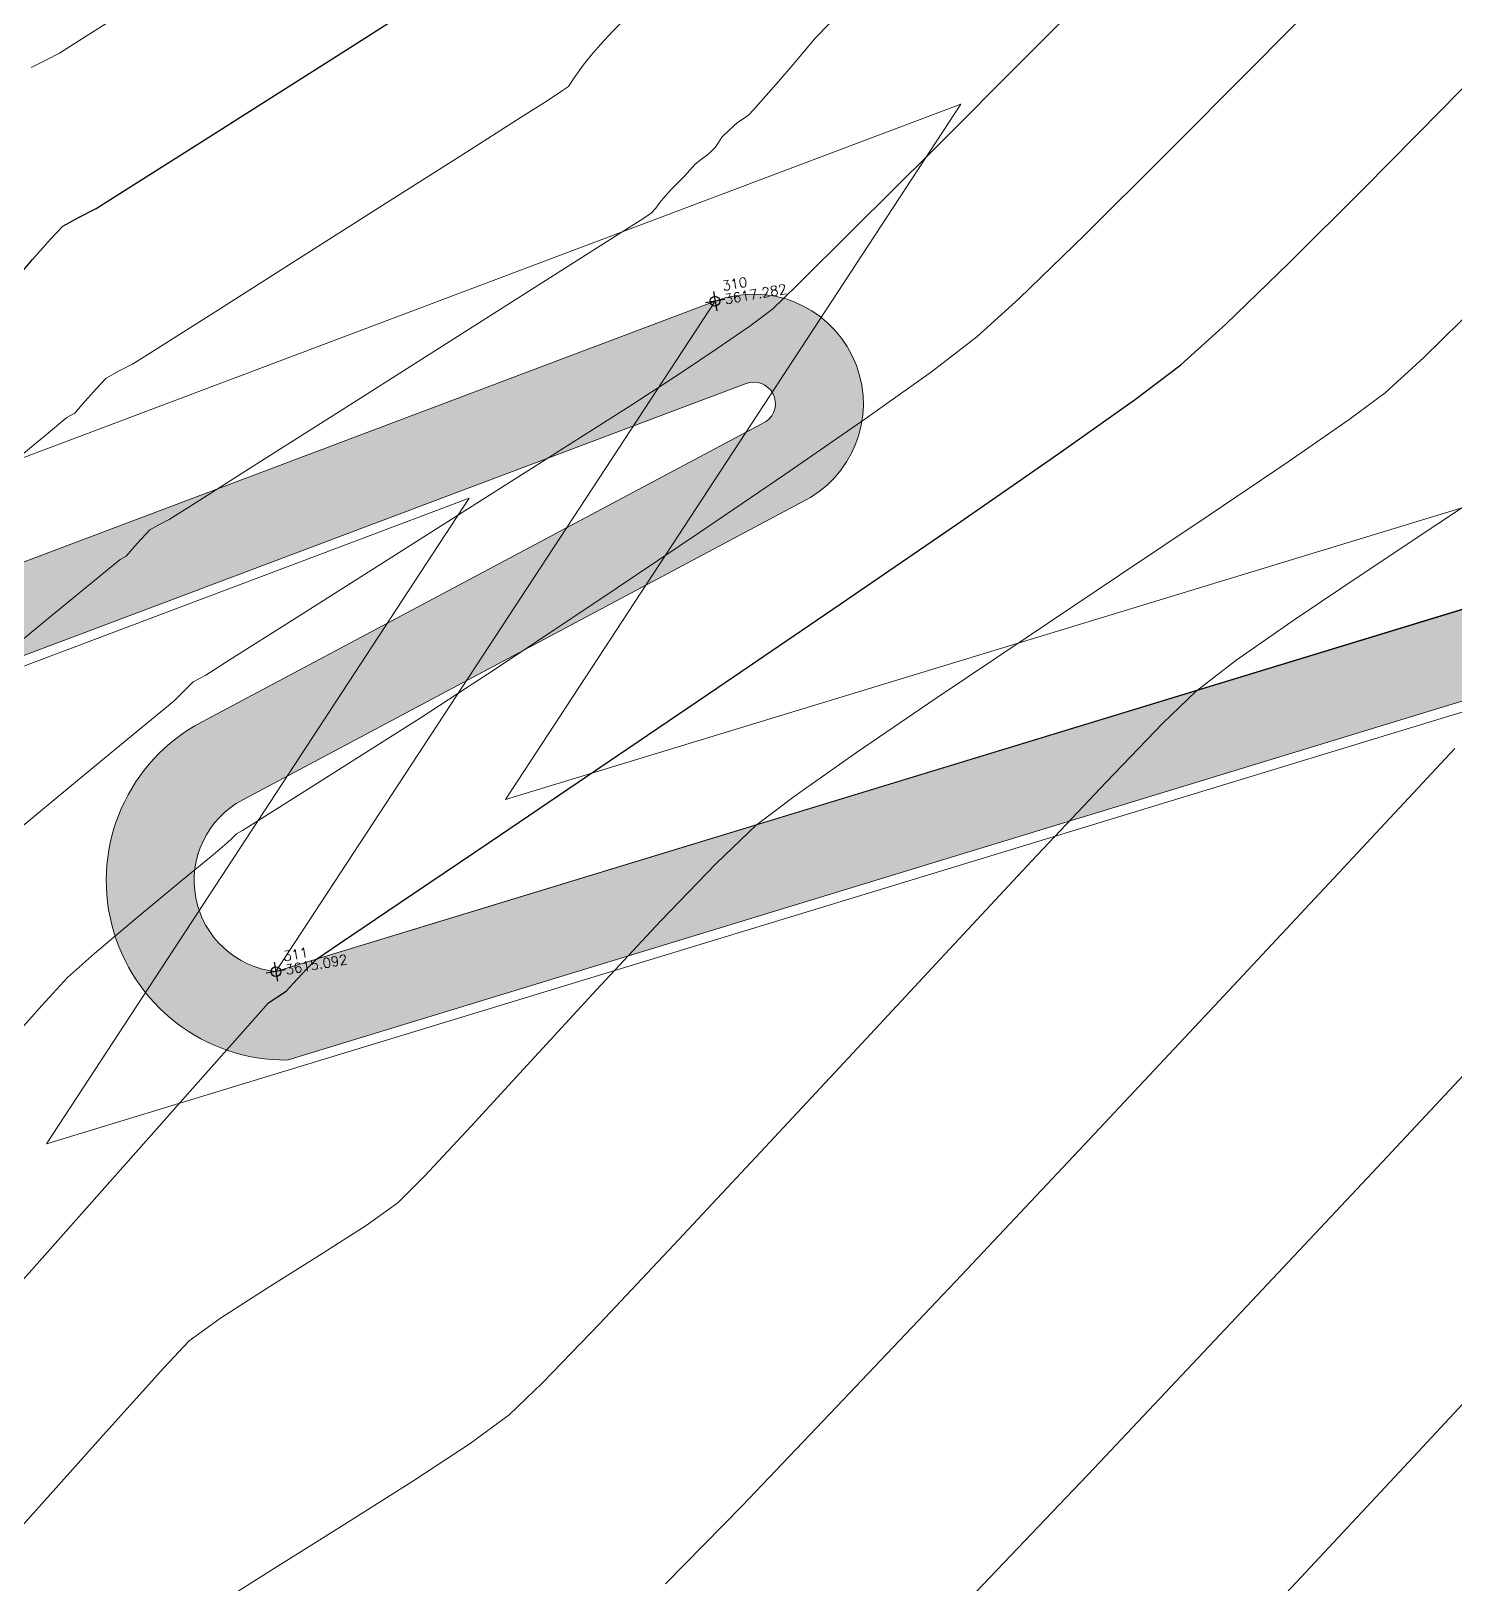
# Model space of a CAD drawing. Header units: millimetres. Extents: x 736950 to 740938, y 8500595 to 8502163.
# Drawn here: x 737863.53 to 737878.11, y 8501280.76 to 8501296.66 of the extents above; entities that cross this region are included whole.
import ezdxf

# ---------------------------------------------------------------- set-up
doc = ezdxf.new("R2010")
doc.units = ezdxf.units.MM
for name, color, linetype, lineweight in [('camino', 22, 'Continuous', 5), ('CAMINO ACTUAL', 1, 'Continuous', 13), ('CONT-MJR', 80, 'Continuous', 30), ('CONT-MNR', 96, 'Continuous', 15), ('pista', 251, 'Continuous', 5)]:
    doc.layers.add(name, color=color, linetype=linetype, lineweight=lineweight)
doc.styles.add('5mm', font='arial.ttf', dxfattribs={"height": 3})

msp = doc.modelspace()

# ---------------------------------------------------------------- hatches: boundary and pattern name
at = {"layer": 'pista'}
h = msp.add_hatch(dxfattribs=at)
h.set_pattern_fill('HONEY', color=256, scale=3, angle=9.94991650582834, style=0)
h.set_pattern_definition([(9.94991650582834, (1479841.21072825, -18.49207214638591), (0.4979252195647159, 0.4170677100899267), [0.375, -0.75]), (129.9499165058283, (1479841.21072825, -18.49207214638591), (-0.6101538418184378, 0.222682034283025), [0.3749999999999999, -0.7499999999999998]), (69.94991650582834, (1479841.21072825, -18.49207214638591), (-0.112228622253722, 0.6397497443729518), [-0.75, 0.375])])
h.paths.add_polyline_path([(737744.7999806425, 8501250.923935566), (737743.4751223363, 8501250.754223157), (737756.465848178, 8501242.026572531), (737763.5739612179, 8501242.006896213), (737770.002546867, 8501243.455222024), (737769.8468594846, 8501244.342704736), (737763.4750639071, 8501242.907173423), (737756.7405500773, 8501242.925815564)])
h.paths.add_polyline_path([(737794.2809870465, 8501256.017245878), (737809.7820272583, 8501263.709828075), (737823.391616501, 8501273.483615467), (737837.0791595323, 8501280.557800073), (737851.5530432165, 8501285.77819753), (737870.8510758049, 8501293.050216693, -0.9976846880626209), (737871.0089264096, 8501292.63424804), (737865.2748787645, 8501289.581801567, 0.7845063948290762), (737866.1540430214, 8501286.121818589), (737883.2588851704, 8501291.348365877), (737897.4188924351, 8501296.516943583), (737903.2981396064, 8501301.44146652, -0.5512150924587264), (737904.1219025984, 8501301.177325813), (737906.855912117, 8501297.98174819, 0.5618964424650519), (737910.2738656431, 8501298.536066804), (737914.22079628, 8501308.558674501), (737925.6412323939, 8501300.72656757, 0.340189525830376), (737928.7023693406, 8501300.894137181), (737936.9171069289, 8501306.117412793, -0.358727273887905), (737938.1716059428, 8501305.962964654), (737943.1732157968, 8501301.051021611, 0.3417074120720416), (737946.0555081918, 8501300.709858142), (737955.8779356404, 8501307.072689936), (737971.8320576148, 8501314.464803053), (737988.5677626224, 8501323.411181662), (738023.1375471824, 8501336.282937778), (738044.4246208373, 8501357.728329657), (738061.4456776979, 8501362.208386911), (738078.9085143938, 8501363.070318012), (738112.0997810266, 8501372.051506756), (738118.6561313582, 8501373.365123207), (738128.3493353954, 8501376.976906104), (738155.2251721952, 8501366.826195797), (738176.6167526407, 8501363.543890122), (738193.8053773039, 8501353.328603027), (738204.7313956148, 8501340.877429372), (738207.705198212, 8501335.751671141), (738214.35685511, 8501331.742925933), (738229.9282901662, 8501313.374534177), (738233.5603594936, 8501308.186787868), (738234.53883727, 8501308.358438132), (738230.6417003467, 8501313.924784988), (738214.9478837823, 8501332.43754055), (738208.3676942562, 8501336.403214611), (738205.4657963786, 8501341.405035153), (738194.387784551, 8501354.029418997), (738176.9261677533, 8501364.406946706), (738155.4549153853, 8501367.70147717), (738128.3514754312, 8501377.93815071), (738118.4090486554, 8501374.233504975), (738111.8936108743, 8501372.928085677), (738078.7671659255, 8501363.964436961), (738061.3074614278, 8501363.102660457), (738043.958527311, 8501358.536303693), (738022.6381405202, 8501337.057350922), (737988.196920163, 8501324.233464561), (737971.4304040315, 8501315.270615296), (737955.4419368334, 8501307.862588815), (737945.5806043665, 8501301.47455489, -0.3391433520832071), (737943.8038299843, 8501301.693147572), (737938.8116631231, 8501306.59581691, 0.3560082385246841), (737936.4342009705, 8501306.876887502), (737928.158540546, 8501301.61487459, -0.3502196171718997), (737926.1502499409, 8501301.468794718), (737914.5128481541, 8501309.44969617, 0.4302069892023044), (737913.4330382891, 8501309.014522241), (737909.4507249827, 8501298.90206584, -0.5704007069138802), (737907.5397775185, 8501298.566836312), (737904.9064502402, 8501301.644734057, 0.4931454261128044), (737902.7202336333, 8501302.131411942), (737896.9620044216, 8501297.308254998), (737882.9728831241, 8501292.20205278), (737866.0373022418, 8501287.027224885, -0.7384715771871906), (737865.6977918843, 8501288.787355538), (737871.5108758068, 8501291.881875956, 0.9119586051647783), (737870.5337161538, 8501293.892406015), (737851.2416702455, 8501286.62264278), (737836.7183275839, 8501281.384406622), (737822.9200107896, 8501274.252970394), (737809.3164408724, 8501264.483505804), (737793.8201376351, 8501256.79327439), (737778.9884914039, 8501246.402265295), (737769.846859484, 8501244.34270474), (737770.0025468671, 8501243.455222024), (737779.3594973255, 8501245.563292695)])
h.paths.add_polyline_path([(738260.5182952256, 8501271.251537092), (738234.538837269, 8501308.358438132), (738233.56035949, 8501308.186787868), (738259.6897886079, 8501270.86568047), (738269.3749442189, 8501234.589470252), (738274.5057655985, 8501215.583008338), (738279.7983711922, 8501189.602392923), (738280.7089290785, 8501189.641305126), (738275.382018582, 8501215.790318219), (738270.2441657205, 8501234.822827347)])

# ---------------------------------------------------------------- linework, layer by layer
at = {"linetype": 'Continuous', "extrusion": (0.9849591664230046, 0.172787269436437, 0)}
for points, elevation in [([(8245932.811062787, 0), (8245932.611062786, 0)], 2195687.704162654), ([(8245926.826062788, 0), (8245926.626062789, 0)], 2195682.089162654)]:
    msp.add_lwpolyline(points, dxfattribs=dict(at, elevation=elevation))
at = {"linetype": 'Continuous', "extrusion": (-0.172787269436437, 0.9849591664230046, 0)}
for points, elevation in [([(-2195687.804162654, 0), (-2195687.604162655, 0)], 8245932.711062788), ([(-2195682.189162654, 0), (-2195681.989162654, 0)], 8245926.726062788)]:
    msp.add_lwpolyline(points, dxfattribs=dict(at, elevation=elevation))
at = {"linetype": 'Continuous'}
for centre in [(737870.5337161538, 8501293.892406015), (737866.0373022418, 8501287.027224885)]:
    msp.add_circle(centre, 0.05, dxfattribs=at)
at = {"layer": 'camino'}
for p, q in [((737850.8957002355, 8501287.56091528), (737873.0500859543, 8501295.909285355)), ((737873.0500859543, 8501295.909285355), (737868.3868338359, 8501288.78937356)), ((737851.2416702405, 8501286.62264278), (737870.5337161538, 8501293.892406015)), ((737870.5337161538, 8501293.892406015), (737866.0373022418, 8501287.027224885)), ((737868.3868338359, 8501288.78937356), (737882.6571290377, 8501293.142154945)), ((737866.0373022418, 8501287.027224885), (737882.9743935154, 8501292.193442862)), ((737851.5876402454, 8501285.68437028), (737868.0173463535, 8501291.875526672)), ((737868.0173463535, 8501291.875526672), (737863.6877706477, 8501285.26507621)), ((737863.6877706477, 8501285.26507621), (737883.2916579932, 8501291.24473078))]:
    msp.add_line(p, q, dxfattribs=at)
at = {"layer": 'CAMINO ACTUAL'}
for points in [[(737744.7999806433, 8501250.923935566), (737756.7405500774, 8501242.925815562), (737763.4750639033, 8501242.907173423), (737778.9884914034, 8501246.402265295), (737793.8201376382, 8501256.793274388), (737809.3164408694, 8501264.4835058), (737822.9200107896, 8501274.252970394), (737836.7183275832, 8501281.38440662), (737851.2416702405, 8501286.62264278), (737870.5337161538, 8501293.892406015, -0.9119586051647784), (737871.5108758068, 8501291.881875956), (737865.6977918843, 8501288.787355538, 0.7384715771871907), (737866.0373022418, 8501287.027224885), (737882.9728831139, 8501292.202052778), (737896.9620044209, 8501297.308254996), (737902.7202336333, 8501302.131411942, -0.4931454261128045), (737904.9064502402, 8501301.644734057), (737907.5397775185, 8501298.566836312, 0.5704007069138803)], [(737743.4751223343, 8501250.754223157), (737756.4658481785, 8501242.02657253), (737763.5739612129, 8501242.00689621), (737779.3594973226, 8501245.563292693), (737794.2809870427, 8501256.017245876), (737809.7820272604, 8501263.709828077), (737823.3916164968, 8501273.483615467), (737837.0791595408, 8501280.557800079), (737851.5530432449, 8501285.77819753), (737870.8510758049, 8501293.050216693, -0.8808834008382581), (737871.0575678862, 8501292.660141705), (737865.2748787645, 8501289.581801567, 0.7845063945546641), (737866.1540430175, 8501286.121818589), (737883.2588851263, 8501291.348365862), (737897.4188924354, 8501296.516943585), (737903.2981396064, 8501301.44146652, -0.5512150924587267), (737904.1219025984, 8501301.177325813), (737906.855912117, 8501297.98174819, 0.5691577054920378)]]:
    msp.add_lwpolyline(points, format="xyb", dxfattribs=at)
at = {"layer": 'CONT-MJR', "extrusion": (0.5368120002020348, -0.8437018883699922, 0), "elevation": -6776464.152390093}
msp.add_lwpolyline([(5186137.628432057, 3620), (5186138.408643389, 3620)], dxfattribs=at)
at = {"layer": 'CONT-MJR', "extrusion": (0.5366037260083724, -0.8438343683649842, 0), "elevation": -6777744.082729881}
msp.add_lwpolyline([(5184463.775015301, 3620.000000000003), (5184464.780349748, 3620.000000000003)], dxfattribs=at)
at = {"layer": 'CONT-MJR'}
for points, elevation in [([(737877.9744360788, 8501295.854445498), (737878.7328204279, 8501296.629869796)], 3615), ([(737865.1372400423, 8501295.436505893), (737865.9861771261, 8501295.976018513)], 3620), ([(737864.477170292, 8501295.017539872), (737865.1372400423, 8501295.436505893)], 3620), ([(737863.8564799224, 8501294.661000071), (737864.0237035751, 8501294.753016789)], 3620), ([(737863.7290055512, 8501294.52622072), (737863.8564799224, 8501294.661000071)], 3620), ([(737863.546525, 8501294.318239663), (737863.7290055512, 8501294.52622072)], 3620), ([(737875.3042800279, 8501293.240913175), (737875.763296474, 8501293.656440705)], 3615), ([(737874.043107893, 8501292.32466227), (737874.8388998332, 8501292.889535204)], 3615), ([(737871.8159441319, 8501290.788889457), (737873.0058180463, 8501291.604908856)], 3615), ([(737869.3340994552, 8501289.102510653), (737870.5623999885, 8501289.935218561)], 3615), ([(737866.4516101992, 8501287.153598724), (737866.6897979038, 8501287.316309774)], 3615), ([(737866.348811934, 8501287.049725302), (737866.4516101992, 8501287.153598724)], 3615), ([(737865.7487580865, 8501286.46841157), (737865.9625507568, 8501286.708707532)], 3615)]:
    msp.add_lwpolyline(points, dxfattribs=dict(at, elevation=elevation))
at = {"layer": 'CONT-MJR', "extrusion": (-0.7114334087479691, 0.7027535164744786, 0), "elevation": 5449364.513708378}
msp.add_lwpolyline([(-6566651.092734224, 3615), (-6566652.229767164, 3615)], dxfattribs=at)
at = {"layer": 'CONT-MJR', "extrusion": (0.533755487294669, -0.8456388589597988, 0), "elevation": -6795186.204743593}
msp.add_lwpolyline([(5161579.406103149, 3620.000000000013), (5161579.739263994, 3620.000000000013)], dxfattribs=at)
at = {"layer": 'CONT-MJR', "extrusion": (0.7058942717886855, -0.70831721499334, 0), "elevation": -5500750.359095125}
msp.add_lwpolyline([(6523665.504493867, 3615), (6523666.581293567, 3615)], dxfattribs=at)
at = {"layer": 'CONT-MJR', "extrusion": (-0.4506625608336916, 0.8926943801003899, 0), "elevation": 7256530.35912572}
msp.add_lwpolyline([(-4489902.33103502, 3620.000000000011), (-4489902.523411001, 3620.000000000011)], dxfattribs=at)
at = {"layer": 'CONT-MJR', "extrusion": (-0.7542799235282538, 0.6565529658467867, 0), "elevation": 5024994.338729529}
msp.add_lwpolyline([(-6896801.981906788, 3620.00000000001), (-6896802.128114216, 3620.00000000001)], dxfattribs=at)
at = {"layer": 'CONT-MJR', "extrusion": (-0.695736838880447, 0.7182967708577306, 0), "elevation": 5593084.430492286}
msp.add_lwpolyline([(-6444676.9529965, 3615.000000000013), (-6444677.857037798, 3615.000000000013)], dxfattribs=at)
at = {"layer": 'CONT-MJR', "extrusion": (-0.602568192165133, 0.7980673992783087, 0), "elevation": 6339984.799134531}
msp.add_lwpolyline([(-5711482.541187219, 3615.000000000003), (-5711483.124321171, 3615.000000000003)], dxfattribs=at)
at = {"layer": 'CONT-MJR', "extrusion": (0.5700822295064168, -0.821587640852145, 0), "elevation": -6563907.825623862}
msp.add_lwpolyline([(5452662.613909155, 3615), (5452663.876452306, 3615)], dxfattribs=at)
at = {"layer": 'CONT-MJR', "extrusion": (0.5628783896581893, -0.8265397258788011, 0), "elevation": -6611322.458731875}
msp.add_lwpolyline([(5395071.72113332, 3615.000000000003), (5395073.237750251, 3615.000000000003)], dxfattribs=at)
at = {"layer": 'CONT-MJR', "extrusion": (0.5600264075109298, -0.8284747569421789, 0), "elevation": -6629877.110509508}
msp.add_lwpolyline([(5372251.167701645, 3615.000000000006), (5372252.512513993, 3615.000000000006)], dxfattribs=at)
at = {"layer": 'CONT-MJR', "extrusion": (0.5594509742255018, -0.8288634431787525, 0), "elevation": -6633606.038218084}
msp.add_lwpolyline([(5367644.943455869, 3615.000000000003), (5367646.042637895, 3615.000000000003)], dxfattribs=at)
at = {"layer": 'CONT-MJR', "extrusion": (0.5597013472285965, -0.8286943959690414, 0), "elevation": -6631984.177193613}
msp.add_lwpolyline([(5369647.954923718, 3615.00000000001), (5369648.701986411, 3615.00000000001)], dxfattribs=at)
at = {"layer": 'CONT-MJR', "extrusion": (0.7340614176173619, -0.6790830841403643, 0), "elevation": -5231441.010868967}
msp.add_lwpolyline([(6741539.185780966, 3615), (6741539.379128079, 3615)], dxfattribs=at)
at = {"layer": 'CONT-MJR', "extrusion": (0.5509720042802686, -0.834523726744413, 0), "elevation": -6687981.978253111}
msp.add_lwpolyline([(5299737.737545311, 3615), (5299737.845390501, 3615)], dxfattribs=at)
at = {"layer": 'CONT-MJR', "extrusion": (-0.729120224446022, 0.6843856356644131, 0), "elevation": 5280165.462233618}
msp.add_lwpolyline([(-6703445.148782687, 3615.00000000001), (-6703445.258600781, 3615.00000000001)], dxfattribs=at)
at = {"layer": 'CONT-MJR', "extrusion": (0.5529567152020946, -0.8332099802048161, 0), "elevation": -6675348.99136618}
msp.add_lwpolyline([(5315640.857488872, 3615.000000000013), (5315640.965270981, 3615.000000000013)], dxfattribs=at)
at = {"layer": 'CONT-MJR', "extrusion": (0.7479337848853977, -0.6637733449205412, 0), "elevation": -5091052.633059351}
msp.add_lwpolyline([(6848174.092173893, 3615.000000000013), (6848174.98086954, 3615.000000000013)], dxfattribs=at)
at = {"layer": 'CONT-MJR', "extrusion": (0.7479106493453838, -0.6637994129221315, 0), "elevation": -5091291.315500107}
msp.add_lwpolyline([(6847995.286687464, 3615), (6847996.645006141, 3615)], dxfattribs=at)
at = {"layer": 'CONT-MJR', "extrusion": (0.7477255717044463, -0.6640078835520397, 0), "elevation": -5093200.145870917}
msp.add_lwpolyline([(6846573.981475954, 3615), (6846575.711980486, 3615)], dxfattribs=at)
at = {"layer": 'CONT-MJR', "extrusion": (-0.732024052997821, 0.681278787158857, 0), "elevation": 5251598.915597098}
msp.add_lwpolyline([(-6725843.498455848, 3610), (-6725845.392481314, 3610)], dxfattribs=at)
at = {"layer": 'CONT-MJR', "extrusion": (-0.7310127040230382, 0.6823638520297849, 0), "elevation": 5261569.610158612}
msp.add_lwpolyline([(-6718044.48457757, 3610.00000000001), (-6718046.380717904, 3610.00000000001)], dxfattribs=at)
at = {"layer": 'CONT-MJR', "extrusion": (-0.7291102561098093, 0.6843962554218781, 0), "elevation": 5280251.413613509}
msp.add_lwpolyline([(-6703369.086625207, 3610.00000000001), (-6703370.903384382, 3610.00000000001)], dxfattribs=at)
at = {"layer": 'CONT-MNR'}
for points, elevation in [([(737873.7404623547, 8501296.415206097), (737874.7968457951, 8501297.47355491)], 3617), ([(737864.0572542477, 8501296.580714097), (737864.5968871551, 8501296.923048034)], 3621), ([(737869.3617890672, 8501296.52052877), (737869.4854105186, 8501296.657057753)], 3619), ([(737869.4854105186, 8501296.657057753), (737869.630214341, 8501296.800371885)], 3619), ([(737871.566575553, 8501296.590844687), (737871.7032967885, 8501296.733732538)], 3618), ([(737863.8201582734, 8501296.431500023), (737864.0572542477, 8501296.580714097)], 3621), ([(737869.2639596901, 8501296.410521436), (737869.3617890672, 8501296.52052877)], 3619), ([(737871.4399274422, 8501296.441227991), (737871.566575553, 8501296.590844687)], 3618), ([(737863.6970332444, 8501296.368497552), (737863.8201582734, 8501296.431500023)], 3621), ([(737869.2227058007, 8501296.359232277), (737869.2639596901, 8501296.410521436)], 3619), ([(737869.0847762704, 8501296.16759353), (737869.1321469182, 8501296.236215884)], 3619), ([(737869.1321469182, 8501296.236215884), (737869.1817945865, 8501296.307672301)], 3619), ([(737871.208630137, 8501296.170270499), (737871.3142172885, 8501296.290743714)], 3618), ([(737868.9701624388, 8501296.048786586), (737869.0340657176, 8501296.092281625)], 3619), ([(737869.0340657176, 8501296.092281625), (737869.0847762704, 8501296.16759353)], 3619), ([(737871.0586271113, 8501296.000157036), (737871.208630137, 8501296.170270499)], 3618), ([(737868.549668425, 8501295.775881512), (737868.7877715636, 8501295.927395297)], 3619), ([(737870.8781387694, 8501295.799071686), (737870.9280935663, 8501295.853264008)], 3618), ([(737870.9280935663, 8501295.853264008), (737870.978085883, 8501295.909020785)], 3618), ([(737867.9498585089, 8501295.394439172), (737868.549668425, 8501295.775881512)], 3619), ([(737870.6822618983, 8501295.647876006), (737870.7619340321, 8501295.722168509)], 3618), ([(737870.7619340321, 8501295.722168509), (737870.8201416851, 8501295.760516822)], 3618), ([(737870.8201416851, 8501295.760516822), (737870.8781387694, 8501295.799071686)], 3618), ([(737867.1324991728, 8501294.874771928), (737867.9498585089, 8501295.394439172)], 3619), ([(737870.3955117692, 8501295.345371462), (737870.4579885267, 8501295.392261801)], 3618), ([(737870.4963473689, 8501295.428834688), (737870.5341464056, 8501295.465929864)], 3618), ([(737870.5341464056, 8501295.465929864), (737870.5686184791, 8501295.518858433)], 3618), ([(737870.2191112424, 8501295.170343084), (737870.2738566432, 8501295.232732946)], 3618), ([(737870.3287614251, 8501295.294281447), (737870.3955117692, 8501295.345371462)], 3618), ([(737870.1562406213, 8501295.107885435), (737870.2191112424, 8501295.170343084)], 3618), ([(737869.9281638577, 8501294.843270186), (737869.9687105115, 8501294.901813004)], 3618), ([(737870.0030495946, 8501294.944796521), (737870.0470723573, 8501294.99399753)], 3618), ([(737870.0470723573, 8501294.99399753), (737870.0956000583, 8501295.047830906)], 3618), ([(737866.2417477749, 8501294.30858343), (737867.1324991728, 8501294.874771928)], 3619), ([(737870.8888649002, 8501293.638208069), (737871.1232424338, 8501293.811897261)], 3617), ([(737877.7893759097, 8501293.31531994), (737878.3548358215, 8501293.867344065)], 3614), ([(737864.5707147949, 8501293.247926861), (737864.8166982281, 8501293.403457247)], 3619), ([(737877.394798825, 8501292.95542113), (737877.7893759097, 8501293.31531994)], 3614), ([(737864.3008202477, 8501293.105626155), (737864.4341226082, 8501293.17871717)], 3619), ([(737869.9547258898, 8501293.00839642), (737870.198810556, 8501293.169977892)], 3617), ([(737864.2006824411, 8501292.999368466), (737864.3008202477, 8501293.105626155)], 3619), ([(737863.9775838644, 8501292.744891213), (737864.0543982193, 8501292.832991662)], 3619), ([(737863.896503263, 8501292.699687406), (737863.9775838644, 8501292.744891213)], 3619), ([(737868.9460699066, 8501292.36503883), (737869.6324601434, 8501292.801896162)], 3617), ([(737864.9459930558, 8501291.656140279), (737865.2223823799, 8501291.831337845)], 3618), ([(737864.7451605723, 8501291.550252242), (737864.844666015, 8501291.604270818)], 3618), ([(737869.5213322426, 8501290.94953482), (737870.3741013759, 8501291.522489537)], 3616), ([(737864.4443023863, 8501291.248187277), (737864.5046356483, 8501291.281824091)], 3618), ([(737863.7476649791, 8501290.67756113), (737864.2544110914, 8501291.092996983)], 3618), ([(737876.471934652, 8501290.63532108), (737877.1896645733, 8501291.118647346)], 3613), ([(737863.0161102855, 8501290.075463386), (737863.7476649791, 8501290.67756113)], 3618), ([(737865.2550791176, 8501290.0299982), (737865.3212713166, 8501290.064353699)], 3617), ([(737867.9015688524, 8501289.873610517), (737868.2049788552, 8501290.0741152)], 3616), ([(737864.8220994088, 8501289.656663751), (737864.9921015091, 8501289.796687149)], 3617), ([(737866.958901508, 8501289.27030015), (737867.5238757004, 8501289.629782038)], 3616), ([(737871.3428196688, 8501288.822242634), (737871.98089323, 8501289.269898858)], 3614), ([(737873.7751739348, 8501288.158132346), (737874.5385514293, 8501288.96829654)], 3613), ([(737865.6965495773, 8501288.472567117), (737865.8896127577, 8501288.594229378)], 3616), ([(737865.5399006325, 8501288.345187018), (737865.5886779844, 8501288.39415196)], 3616), ([(737865.6338412224, 8501288.439504413), (737865.6965495773, 8501288.472567117)], 3616), ([(737870.5442886644, 8501288.135573067), (737870.9549580517, 8501288.52722754)], 3614), ([(737865.3932861198, 8501288.224899156), (737865.5399006325, 8501288.345187018)], 3616), ([(737875.6959910276, 8501286.729816088), (737876.9691592198, 8501288.09129783)], 3612), ([(737869.3184930673, 8501286.839419298), (737869.9745722248, 8501287.543642608)], 3614), ([(737863.9048523995, 8501286.968913687), (737864.1786274037, 8501287.21262768)], 3616), ([(737871.9446286091, 8501286.194123857), (737872.8903189827, 8501287.210468888)], 3613), ([(737868.0379839382, 8501285.446026666), (737868.6487355268, 8501286.110886272)], 3614), ([(737867.284235954, 8501284.659260254), (737867.5589226354, 8501284.932823617)], 3614), ([(737865.9490417021, 8501283.787527137), (737866.4818106615, 8501284.121447852)], 3614), ([(737869.3489653113, 8501283.421176288), (737870.1133097376, 8501284.230659865)], 3613), ([(737865.4698067652, 8501283.478771502), (737865.9490417021, 8501283.787527137)], 3614), ([(737864.8883955664, 8501282.968970548), (737865.1500345259, 8501283.246562012)], 3614), ([(737868.0252485954, 8501282.195390314), (737868.4261166531, 8501282.490794456)], 3613), ([(737873.1337073336, 8501280.59810048), (737874.4140366424, 8501281.943454)], 3611)]:
    msp.add_lwpolyline(points, dxfattribs=dict(at, elevation=elevation))
at = {"layer": 'CONT-MNR', "extrusion": (0.7117991429455954, -0.702383072192031, 0), "elevation": -5445947.074359756}
msp.add_lwpolyline([(6569487.065022144, 3616), (6569488.366992474, 3616)], dxfattribs=at)
at = {"layer": 'CONT-MNR', "extrusion": (0.4477796563914603, -0.8941439365795341, 0), "elevation": -7270982.248236424}
msp.add_lwpolyline([(4466463.731175962, 3621.00000000001), (4466463.917492241, 3621.00000000001)], dxfattribs=at)
at = {"layer": 'CONT-MNR', "extrusion": (0.783358446177141, -0.6215702251579746, 0), "elevation": -4706136.604361923}
msp.add_lwpolyline([(7118199.77953483, 3619), (7118199.845353965, 3619)], dxfattribs=at)
at = {"layer": 'CONT-MNR', "extrusion": (-0.7674517557971539, 0.6411067013562296, 0), "elevation": 4883957.386562242}
msp.add_lwpolyline([(-6997389.009166328, 3618), (-6997389.205249373, 3618)], dxfattribs=at)
at = {"layer": 'CONT-MNR', "extrusion": (0.7072343956221232, -0.7069791437157182, 0), "elevation": -5488389.571214583}
msp.add_lwpolyline([(6534069.194074295, 3617), (6534070.577415199, 3617)], dxfattribs=at)
at = {"layer": 'CONT-MNR', "extrusion": (0.7090166786583968, -0.7051917110858691, 0), "elevation": -5471877.25954501}
msp.add_lwpolyline([(6547903.652194908, 3616.00000000001), (6547904.939039289, 3616.00000000001)], dxfattribs=at)
at = {"layer": 'CONT-MNR', "extrusion": (-0.5549479634895649, 0.8318850628655287, 0), "elevation": 6662622.315669512}
msp.add_lwpolyline([(-5331599.002783256, 3619), (-5331599.103926106, 3619)], dxfattribs=at)
at = {"layer": 'CONT-MNR', "extrusion": (0.553297616951151, -0.8329836415417636, 0), "elevation": -6673179.39752927}
msp.add_lwpolyline([(5318379.407442312, 3619.00000000001), (5318379.525393788, 3619.00000000001)], dxfattribs=at)
at = {"layer": 'CONT-MNR', "extrusion": (-0.7493200399809501, 0.6622080320284158, 0), "elevation": 5076724.922803785}
msp.add_lwpolyline([(-6858815.478726478, 3618.000000000003), (-6858815.600351746, 3618.000000000003)], dxfattribs=at)
at = {"layer": 'CONT-MNR', "extrusion": (0.8356453953430868, -0.5492693084834581, 0), "elevation": -4052902.567831676}
msp.add_lwpolyline([(7509358.111760238, 3618.000000000003), (7509358.176993621, 3618.000000000003)], dxfattribs=at)
at = {"layer": 'CONT-MNR', "extrusion": (0.6915911182716039, -0.7222892253992388, 0), "elevation": -5630089.438108942}
msp.add_lwpolyline([(6412376.499677141, 3618), (6412376.607407841, 3618)], dxfattribs=at)
at = {"layer": 'CONT-MNR', "extrusion": (0.6900573088277229, -0.7237547309230116, 0), "elevation": -5643679.856620441}
msp.add_lwpolyline([(6400418.254711229, 3618.00000000001), (6400418.307711008, 3618.00000000001)], dxfattribs=at)
at = {"layer": 'CONT-MNR', "extrusion": (0.7063162193585399, -0.7078964601345729, 0), "elevation": -5496865.446356393}
msp.add_lwpolyline([(6526939.21484238, 3617), (6526940.369194502, 3617)], dxfattribs=at)
at = {"layer": 'CONT-MNR', "extrusion": (0.7045084958428806, -0.7096955539421126, 0), "elevation": -5513492.234069124}
msp.add_lwpolyline([(6512900.369567642, 3616), (6512901.532098624, 3616)], dxfattribs=at)
at = {"layer": 'CONT-MNR', "extrusion": (0.7462341607052942, -0.6656835414793317, 0), "elevation": -5108548.31316623}
msp.add_lwpolyline([(6835145.009959606, 3618.000000000003), (6835145.092438408, 3618.000000000003)], dxfattribs=at)
at = {"layer": 'CONT-MNR', "extrusion": (0.7036651437780768, -0.7105317483629979, 0), "elevation": -5521226.566775031}
msp.add_lwpolyline([(6506345.131223268, 3618), (6506345.216568594, 3618)], dxfattribs=at)
at = {"layer": 'CONT-MNR', "extrusion": (0.7812918354708249, -0.6241658976799594, 0), "elevation": -4729726.581639545}
msp.add_lwpolyline([(7102545.569107534, 3618.00000000001), (7102545.624123489, 3618.00000000001)], dxfattribs=at)
at = {"layer": 'CONT-MNR', "extrusion": (0.5364831063377893, -0.8439110596586327, 0), "elevation": -6778481.970395358}
msp.add_lwpolyline([(5183497.180972357, 3618), (5183497.499771127, 3618)], dxfattribs=at)
at = {"layer": 'CONT-MNR', "extrusion": (0.5540597497807571, -0.8324769027864285, 0), "elevation": -6668307.55823547}
msp.add_lwpolyline([(5324484.807179762, 3618), (5324484.89874533, 3618)], dxfattribs=at)
at = {"layer": 'CONT-MNR', "extrusion": (0.719692960223426, -0.694292476557857, 0), "elevation": -5371345.257822507}
msp.add_lwpolyline([(6630619.522296181, 3618.00000000001), (6630619.591287726, 3618.00000000001)], dxfattribs=at)
at = {"layer": 'CONT-MNR', "extrusion": (0.7042767249342677, -0.7099255557562791, 0), "elevation": -5515620.271770039}
msp.add_lwpolyline([(6511097.276216761, 3617), (6511098.084596291, 3617)], dxfattribs=at)
at = {"layer": 'CONT-MNR', "extrusion": (0.536435357334546, -0.8439414123038153, 0), "elevation": -6778775.239707917}
msp.add_lwpolyline([(5183112.829486655, 3618.000000000013), (5183113.648922467, 3618.000000000013)], dxfattribs=at)
at = {"layer": 'CONT-MNR', "extrusion": (-0.6959354166104496, 0.7181043767498149, 0), "elevation": 5591303.968693876}
msp.add_lwpolyline([(-6446221.82291875, 3616.000000000003), (-6446222.75202486, 3616.000000000003)], dxfattribs=at)
at = {"layer": 'CONT-MNR', "extrusion": (-0.5362868860347142, 0.8440357669359692, 0), "elevation": 6779688.472596558}
msp.add_lwpolyline([(-5181917.179758252, 3619.000000000013), (-5181918.151264595, 3619.000000000013)], dxfattribs=at)
at = {"layer": 'CONT-MNR', "extrusion": (0.536405787158977, -0.8439602072979261, 0), "elevation": -6778956.84039231}
msp.add_lwpolyline([(5182874.192586466, 3618.000000000013), (5182875.312967163, 3618.000000000013)], dxfattribs=at)
at = {"layer": 'CONT-MNR', "extrusion": (0.6956187722285894, -0.7184111105232087, 0), "elevation": -5594146.923476364}
msp.add_lwpolyline([(6443754.376858083, 3617), (6443754.722308874, 3617)], dxfattribs=at)
at = {"layer": 'CONT-MNR', "extrusion": (-0.5359612039219236, 0.8442426119845897, 0), "elevation": 6781687.232692907}
msp.add_lwpolyline([(-5179300.367551301, 3619.000000000013), (-5179301.084245103, 3619.000000000013)], dxfattribs=at)
at = {"layer": 'CONT-MNR', "extrusion": (0.6732962595953679, -0.7393728063804397, 0), "elevation": -5788817.977601039}
msp.add_lwpolyline([(6269452.521862544, 3616.00000000001), (6269453.108749507, 3616.00000000001)], dxfattribs=at)
at = {"layer": 'CONT-MNR', "extrusion": (0.5665925879457192, -0.8239980820881639, 0), "elevation": -6586977.476659992}
msp.add_lwpolyline([(5424773.743852306, 3617.000000000003), (5424774.160612157, 3617.000000000003)], dxfattribs=at)
at = {"layer": 'CONT-MNR', "extrusion": (0.536366452340164, -0.8439852065078076, 0), "elevation": -6779198.389913635}
msp.add_lwpolyline([(5182557.020226762, 3618), (5182558.24186018, 3618)], dxfattribs=at)
at = {"layer": 'CONT-MNR', "extrusion": (-0.6085158302987665, 0.7935417344259865, 0), "elevation": 6297123.678480881}
msp.add_lwpolyline([(-5758704.293912666, 3616.000000000013), (-5758704.878668567, 3616.000000000013)], dxfattribs=at)
at = {"layer": 'CONT-MNR', "extrusion": (0.5563593674690301, -0.8309417875094866, 0), "elevation": -6653558.745719131}
msp.add_lwpolyline([(5342901.272667313, 3617), (5342901.689838565, 3617)], dxfattribs=at)
at = {"layer": 'CONT-MNR', "extrusion": (0.4519802915137828, -0.892027923376346, 0), "elevation": -7249890.718192192}
msp.add_lwpolyline([(4500612.648064374, 3619.000000000013), (4500612.801189836, 3619.000000000013)], dxfattribs=at)
at = {"layer": 'CONT-MNR', "extrusion": (-0.5811665229602592, 0.813784659839618, 0), "elevation": 6489395.030661341}
msp.add_lwpolyline([(-5541135.679999947, 3616.000000000013), (-5541136.51725354, 3616.000000000013)], dxfattribs=at)
at = {"layer": 'CONT-MNR', "extrusion": (0.7509985706305933, -0.660303829241362, 0), "elevation": -5059301.360953785}
msp.add_lwpolyline([(6871673.226667554, 3619.000000000006), (6871673.448208329, 3619.000000000006)], dxfattribs=at)
at = {"layer": 'CONT-MNR', "extrusion": (0.53951732156382, -0.841974500642746, 0), "elevation": -6759778.313926116}
msp.add_lwpolyline([(5207862.137638874, 3617.000000000003), (5207862.520388883, 3617.000000000003)], dxfattribs=at)
at = {"layer": 'CONT-MNR', "extrusion": (0.5362990191895731, -0.8440280576001618, 0), "elevation": -6779612.43628735}
msp.add_lwpolyline([(5182014.246471312, 3618), (5182015.369665292, 3618)], dxfattribs=at)
at = {"layer": 'CONT-MNR', "extrusion": (-0.5971353385303437, 0.8021405035766813, 0), "elevation": 6378618.744377315}
msp.add_lwpolyline([(-5668303.330603895, 3614.000000000003), (-5668303.791922802, 3614.000000000003)], dxfattribs=at)
at = {"layer": 'CONT-MNR', "extrusion": (0.6345338860622323, -0.7728950429642839, 0), "elevation": -6102407.340743622}
msp.add_lwpolyline([(5964649.370292871, 3619.000000000013), (5964649.641274822, 3619.000000000013)], dxfattribs=at)
at = {"layer": 'CONT-MNR', "extrusion": (-0.5689721651893288, 0.8223567809897157, 0), "elevation": 6571267.01747203}
msp.add_lwpolyline([(-5443792.008860732, 3616), (-5443793.004259499, 3616)], dxfattribs=at)
at = {"layer": 'CONT-MNR', "extrusion": (0.5696601103738672, -0.8218803797687554, 0), "elevation": -6566706.548958743}
msp.add_lwpolyline([(5449293.21561334, 3614.000000000013), (5449293.975710911, 3614.000000000013)], dxfattribs=at)
at = {"layer": 'CONT-MNR', "extrusion": (0.635477471382042, -0.7721194100434763, 0), "elevation": -6095117.221046559}
msp.add_lwpolyline([(5972098.021887803, 3619.000000000006), (5972098.753754701, 3619.000000000006)], dxfattribs=at)
at = {"layer": 'CONT-MNR', "extrusion": (0.5362789901399837, -0.8440407838099054, 0), "elevation": -6779733.857930522}
msp.add_lwpolyline([(5181854.901732435, 3617.000000000013), (5181855.967997614, 3617.000000000013)], dxfattribs=at)
at = {"layer": 'CONT-MNR', "extrusion": (0.5361444425718569, -0.8441262563736025, 0), "elevation": -6780561.309579345}
msp.add_lwpolyline([(5180771.777931228, 3618), (5180772.602993619, 3618)], dxfattribs=at)
at = {"layer": 'CONT-MNR', "extrusion": (0.5604034896548552, -0.8282197346010662, 0), "elevation": -6627429.499018101}
msp.add_lwpolyline([(5375276.663302575, 3614.000000000003), (5375277.63798409, 3614.000000000003)], dxfattribs=at)
at = {"layer": 'CONT-MNR', "extrusion": (-0.5620895080752988, 0.8270764081459879, 0), "elevation": 6616468.461420609}
msp.add_lwpolyline([(-5388761.948569957, 3616.000000000013), (-5388763.007377321, 3616.000000000013)], dxfattribs=at)
at = {"layer": 'CONT-MNR', "extrusion": (0.553079122287336, -0.833128732243625, 0), "elevation": -6674565.423707794}
msp.add_lwpolyline([(5316634.212156953, 3613.000000000006), (5316635.037470542, 3613.000000000006)], dxfattribs=at)
at = {"layer": 'CONT-MNR', "extrusion": (0.5359711893938095, -0.8442362726984581, 0), "elevation": -6781622.882349609}
msp.add_lwpolyline([(5179381.302092745, 3617.00000000001), (5179382.442779266, 3617.00000000001)], dxfattribs=at)
at = {"layer": 'CONT-MNR', "extrusion": (0.4556687920301424, -0.8901493986796772, 0), "elevation": -7231197.627091791}
msp.add_lwpolyline([(4530583.223800404, 3618.00000000001), (4530583.337631905, 3618.00000000001)], dxfattribs=at)
at = {"layer": 'CONT-MNR', "extrusion": (-0.5567948402790786, 0.8306500501646862, 0), "elevation": 6650753.054846631}
msp.add_lwpolyline([(-5346390.648094003, 3614.000000000013), (-5346391.752850603, 3614.000000000013)], dxfattribs=at)
at = {"layer": 'CONT-MNR', "extrusion": (0.5530890548031264, -0.833122138378872, 0), "elevation": -6674502.038356424}
msp.add_lwpolyline([(5316712.891533217, 3613), (5316713.785902832, 3613)], dxfattribs=at)
at = {"layer": 'CONT-MNR', "extrusion": (0.7511005632228531, -0.660187809586267, 0), "elevation": -5058238.424988293}
msp.add_lwpolyline([(6872453.82098647, 3618.000000000011), (6872453.992147069, 3618.000000000011)], dxfattribs=at)
at = {"layer": 'CONT-MNR', "extrusion": (0.7389588264031608, -0.673750586553261, 0), "elevation": -5182498.502314607}
msp.add_lwpolyline([(6779241.042455493, 3618), (6779241.231734414, 3618)], dxfattribs=at)
at = {"layer": 'CONT-MNR', "extrusion": (0.6328094889702456, -0.7743075297769076, 0), "elevation": -6115686.204369632}
msp.add_lwpolyline([(5951031.520290454, 3618), (5951031.765530608, 3618)], dxfattribs=at)
at = {"layer": 'CONT-MNR', "extrusion": (0.535774971789697, -0.8443608112671676, 0), "elevation": -6782826.403496768}
msp.add_lwpolyline([(5177804.055132867, 3617), (5177805.092015601, 3617)], dxfattribs=at)
at = {"layer": 'CONT-MNR', "extrusion": (0.5561538634904053, -0.831079346467409, 0), "elevation": -6654875.588217759}
msp.add_lwpolyline([(5341257.134445545, 3614), (5341258.284704268, 3614)], dxfattribs=at)
at = {"layer": 'CONT-MNR', "extrusion": (-0.5546698095115078, 0.8320705513455383, 0), "elevation": 6664399.900686576}
msp.add_lwpolyline([(-5329368.029967123, 3616.00000000001), (-5329368.931016376, 3616.00000000001)], dxfattribs=at)
at = {"layer": 'CONT-MNR', "extrusion": (0.5355974397448365, -0.8444734350699116, 0), "elevation": -6783914.846072003}
msp.add_lwpolyline([(5176377.150068501, 3617), (5176377.90492224, 3617)], dxfattribs=at)
at = {"layer": 'CONT-MNR', "extrusion": (0.5722316501726988, -0.8200920305311045, 0), "elevation": -6549604.42809675}
msp.add_lwpolyline([(5469833.444757381, 3613), (5469834.182997508, 3613)], dxfattribs=at)
at = {"layer": 'CONT-MNR', "extrusion": (0.5525498383855306, -0.8334798594448003, 0), "elevation": -6677945.098662131}
msp.add_lwpolyline([(5312384.744295436, 3616), (5312385.424116109, 3616)], dxfattribs=at)
at = {"layer": 'CONT-MNR', "extrusion": (0.5579742202020702, -0.8298582828350223, 0), "elevation": -6643151.778248863}
msp.add_lwpolyline([(5355830.413624023, 3614.000000000013), (5355831.52480277, 3614.000000000013)], dxfattribs=at)
at = {"layer": 'CONT-MNR', "extrusion": (0.5351701001507561, -0.8447443186577995, 0), "elevation": -6786533.025242252}
msp.add_lwpolyline([(5172943.793229356, 3617.000000000013), (5172944.087828889, 3617.000000000013)], dxfattribs=at)
at = {"layer": 'CONT-MNR', "extrusion": (-0.6072836043058889, 0.7944851313531606, 0), "elevation": 6306048.755704298}
msp.add_lwpolyline([(-5748925.052655747, 3613.00000000001), (-5748925.566452526, 3613.00000000001)], dxfattribs=at)
at = {"layer": 'CONT-MNR', "extrusion": (-0.7086585115227847, 0.7055516381146821, 0), "elevation": 5475204.635078187}
msp.add_lwpolyline([(-6545113.378373171, 3617.000000000003), (-6545113.506954181, 3617.000000000003)], dxfattribs=at)
at = {"layer": 'CONT-MNR', "extrusion": (0.4721031747341875, -0.8815433014922757, 0), "elevation": -7145906.750539077}
msp.add_lwpolyline([(4663946.111126889, 3617), (4663946.18551713, 3617)], dxfattribs=at)
at = {"layer": 'CONT-MNR', "extrusion": (0.7084033853903686, -0.7058077950600042, 0), "elevation": -5477570.548200123}
msp.add_lwpolyline([(6543133.335284909, 3617), (6543133.486429245, 3617)], dxfattribs=at)
at = {"layer": 'CONT-MNR', "extrusion": (0.5423710455201246, -0.8401390652632498, 0), "elevation": -6742067.54271744}
msp.add_lwpolyline([(5230764.676571322, 3616.00000000001), (5230765.126131599, 3616.00000000001)], dxfattribs=at)
at = {"layer": 'CONT-MNR', "extrusion": (0.5630014043633224, -0.8264559387438188, 0), "elevation": -6610518.042603782}
msp.add_lwpolyline([(5396056.478493776, 3614), (5396057.466035819, 3614)], dxfattribs=at)
at = {"layer": 'CONT-MNR', "extrusion": (-0.6966629334684203, 0.7173986040766844, 0), "elevation": 5584763.026407819}
msp.add_lwpolyline([(-6451883.91252838, 3613), (-6451884.384367146, 3613)], dxfattribs=at)
at = {"layer": 'CONT-MNR', "extrusion": (-0.6347270040624795, 0.7727364559239258, 0), "elevation": 6100913.712138832}
msp.add_lwpolyline([(-5966172.612509446, 3617.000000000013), (-5966173.162021567, 3617.000000000013)], dxfattribs=at)
at = {"layer": 'CONT-MNR', "extrusion": (0.7204540426079952, -0.6935026838374867, 0), "elevation": -5364062.021354781}
msp.add_lwpolyline([(6636505.977408757, 3613.000000000003), (6636506.815556923, 3613.000000000003)], dxfattribs=at)
at = {"layer": 'CONT-MNR', "extrusion": (-0.6361033934887249, 0.7716038315043081, 0), "elevation": 6090269.355515818}
msp.add_lwpolyline([(-5977037.20851335, 3617.000000000013), (-5977037.973987314, 3617.000000000013)], dxfattribs=at)
at = {"layer": 'CONT-MNR', "extrusion": (-0.5348565976385388, 0.8449428501162233, 0), "elevation": 6788450.574561931}
msp.add_lwpolyline([(-5170425.359796369, 3616.000000000013), (-5170426.065914589, 3616.000000000013)], dxfattribs=at)
at = {"layer": 'CONT-MNR', "extrusion": (0.7305839738950595, -0.6828228592304911, 0), "elevation": -5265792.753268124}
msp.add_lwpolyline([(6714744.098808738, 3612.000000000003), (6714745.768424097, 3612.000000000003)], dxfattribs=at)
at = {"layer": 'CONT-MNR', "extrusion": (-0.5338359070286742, 0.8455880937944154, 0), "elevation": 6794689.110743688}
msp.add_lwpolyline([(-5162223.718686542, 3616.000000000013), (-5162224.277657523, 3616.000000000013)], dxfattribs=at)
at = {"layer": 'CONT-MNR', "extrusion": (0.6386261294777762, -0.7695171646872048, 0), "elevation": -6070668.562650008}
msp.add_lwpolyline([(5996943.171717605, 3617), (5996944.03985403, 3617)], dxfattribs=at)
at = {"layer": 'CONT-MNR', "extrusion": (0.6053957493079556, -0.7959246112037616, 0), "elevation": -6319680.826095173}
msp.add_lwpolyline([(5733933.590967581, 3614.000000000003), (5733934.07827707, 3614.000000000003)], dxfattribs=at)
at = {"layer": 'CONT-MNR', "extrusion": (0.7085833916668307, -0.7056270807260241, 0), "elevation": -5475900.010555789}
msp.add_lwpolyline([(6544529.705173102, 3616), (6544529.769177498, 3616)], dxfattribs=at)
at = {"layer": 'CONT-MNR', "extrusion": (0.6354506334568304, -0.7721414976798702, 0), "elevation": -6095320.390612341}
msp.add_lwpolyline([(5971885.019587276, 3616), (5971885.477569354, 3616)], dxfattribs=at)
at = {"layer": 'CONT-MNR', "extrusion": (0.7204969652698787, -0.6934580903247833, 0), "elevation": -5363653.547873223}
msp.add_lwpolyline([(6636833.77955598, 3614.000000000013), (6636834.60111455, 3614.000000000013)], dxfattribs=at)
at = {"layer": 'CONT-MNR', "extrusion": (0.7309132671297116, -0.6824703626779488, 0), "elevation": -5262555.480768623}
msp.add_lwpolyline([(6717279.988878071, 3613.000000000003), (6717281.285425145, 3613.000000000003)], dxfattribs=at)
at = {"layer": 'CONT-MNR', "extrusion": (-0.6388069926137964, 0.7693670295689291, 0), "elevation": 6069257.298255422}
msp.add_lwpolyline([(-5998370.635297718, 3616.000000000013), (-5998371.212167431, 3616.000000000013)], dxfattribs=at)
at = {"layer": 'CONT-MNR', "extrusion": (0.6456398796160191, -0.7636420272938181, 0), "elevation": -6015545.662196048}
msp.add_lwpolyline([(6052234.14977666, 3616), (6052234.696115387, 3616)], dxfattribs=at)
at = {"layer": 'CONT-MNR', "extrusion": (0.7388348330528094, -0.6738865553398637, 0), "elevation": -5183743.436479598}
msp.add_lwpolyline([(6778283.11114613, 3616), (6778283.503561972, 3616)], dxfattribs=at)
at = {"layer": 'CONT-MNR', "extrusion": (0.7361791070054324, -0.6767867628793313, 0), "elevation": -5210354.424384317}
msp.add_lwpolyline([(6757848.951717807, 3614), (6757849.941331637, 3614)], dxfattribs=at)
at = {"layer": 'CONT-MNR', "extrusion": (0.7461626944858352, -0.6657636467678589, 0), "elevation": -5109281.29952844}
msp.add_lwpolyline([(6834584.841208486, 3616.00000000001), (6834585.763042508, 3616.00000000001)], dxfattribs=at)
at = {"layer": 'CONT-MNR', "extrusion": (0.7296751912806383, -0.6837939128345354, 0), "elevation": -5274718.527495676}
msp.add_lwpolyline([(6707730.98592817, 3612.00000000001), (6707732.930057327, 3612.00000000001)], dxfattribs=at)
at = {"layer": 'CONT-MNR', "extrusion": (0.7300111733215613, -0.683435210408183, 0), "elevation": -5271418.834688781}
msp.add_lwpolyline([(6710324.320276229, 3611), (6710326.414718088, 3611)], dxfattribs=at)
at = {"layer": 'CONT-MNR', "extrusion": (0.7319808217017146, -0.6813252355966882, 0), "elevation": -5252032.70674642}
msp.add_lwpolyline([(6725507.842110589, 3613.000000000003), (6725509.230410495, 3613.000000000003)], dxfattribs=at)
at = {"layer": 'CONT-MNR', "extrusion": (-0.7310042587277817, 0.682372899316676, 0), "elevation": 5261662.119578507}
msp.add_lwpolyline([(-6717976.316046151, 3614), (-6717977.018098211, 3614)], dxfattribs=at)
at = {"layer": 'CONT-MNR', "extrusion": (0.7283489667067525, -0.6852063796384313, 0), "elevation": -5287704.897905672}
msp.add_lwpolyline([(6697496.685554462, 3612.00000000001), (6697498.595487072, 3612.00000000001)], dxfattribs=at)
at = {"layer": 'CONT-MNR', "extrusion": (-0.7305432789506622, 0.6828663980457781, 0), "elevation": 5266195.289337082}
msp.add_lwpolyline([(-6714422.763659264, 3613), (-6714424.060303988, 3613)], dxfattribs=at)
at = {"layer": 'CONT-MNR', "extrusion": (0.7288399061661187, -0.6846841543220957, 0), "elevation": -5282900.714218987}
msp.add_lwpolyline([(6701286.492884791, 3611.00000000001), (6701288.611730345, 3611.00000000001)], dxfattribs=at)
at = {"layer": 'CONT-MNR', "extrusion": (0.5813573941033164, -0.8136483148888107, 0), "elevation": -6488091.335839704}
msp.add_lwpolyline([(5542648.772657176, 3614), (5542649.168468214, 3614)], dxfattribs=at)
at = {"layer": 'CONT-MNR', "extrusion": (0.5393834116886003, -0.8420602919002689, 0), "elevation": -6760600.848503798}
msp.add_lwpolyline([(5206779.698217582, 3614), (5206780.268692534, 3614)], dxfattribs=at)
at = {"layer": 'CONT-MNR', "extrusion": (0.7261219681960416, -0.6875659148787895, 0), "elevation": -5309407.219104579}
msp.add_lwpolyline([(6680303.614960868, 3612), (6680305.376408232, 3612)], dxfattribs=at)
at = {"layer": 'CONT-MNR', "extrusion": (-0.5875887448730767, 0.8091597289154241, 0), "elevation": 6445334.789826988}
msp.add_lwpolyline([(-5592309.117435968, 3614.000000000013), (-5592309.512626468, 3614.000000000013)], dxfattribs=at)
at = {"layer": 'CONT-MNR', "extrusion": (0.7190993373618907, -0.6949072909429644, 0), "elevation": -5377002.471847349}
msp.add_lwpolyline([(6626017.226850767, 3613), (6626018.065252834, 3613)], dxfattribs=at)
at = {"layer": 'CONT-MNR', "extrusion": (-0.7270921703530699, 0.6865398574090673, 0), "elevation": 5299966.184103292}
msp.add_lwpolyline([(-6687795.734047854, 3611.00000000001), (-6687797.773809946, 3611.00000000001)], dxfattribs=at)
at = {"layer": 'CONT-MNR', "extrusion": (0.7423321315424635, -0.6700320936191212, 0), "elevation": -5148391.610754893}
msp.add_lwpolyline([(6805167.783250678, 3614.000000000003), (6805168.663181271, 3614.000000000003)], dxfattribs=at)
at = {"layer": 'CONT-MNR', "extrusion": (0.6934789270195987, -0.720476909956, 0), "elevation": -5613281.535205621}
msp.add_lwpolyline([(6427077.423609262, 3613.000000000003), (6427077.895847784, 3613.000000000003)], dxfattribs=at)
at = {"layer": 'CONT-MNR', "extrusion": (0.7222033497946231, -0.6916807945471851, 0), "elevation": -5347280.412396518}
msp.add_lwpolyline([(6650025.087526352, 3612.000000000003), (6650026.586228022, 3612.000000000003)], dxfattribs=at)
at = {"layer": 'CONT-MNR', "extrusion": (0.745738540659571, -0.6662387177093008, 0), "elevation": -5113629.583541001}
msp.add_lwpolyline([(6831326.34022765, 3614), (6831327.632182383, 3614)], dxfattribs=at)
at = {"layer": 'CONT-MNR', "extrusion": (0.5502127009899463, -0.8350245407587419, 0), "elevation": -6692794.901920125}
msp.add_lwpolyline([(5293650.646710532, 3613.000000000009), (5293651.347527217, 3613.000000000009)], dxfattribs=at)
at = {"layer": 'CONT-MNR', "extrusion": (-0.5345223552900109, 0.8451543360210723, 0), "elevation": 6790488.541335795}
msp.add_lwpolyline([(-5167736.219305354, 3613.000000000013), (-5167737.042320763, 3613.000000000013)], dxfattribs=at)
at = {"layer": 'CONT-MNR', "extrusion": (-0.7141532189718497, 0.6999894140857742, 0), "elevation": 5423854.283010753}
msp.add_lwpolyline([(-6587718.224867809, 3612.00000000001), (-6587719.346647616, 3612.00000000001)], dxfattribs=at)
at = {"layer": 'CONT-MNR', "extrusion": (0.53072516584071, -0.8475439801823567, 0), "elevation": -6813605.398541846}
msp.add_lwpolyline([(5137217.618672838, 3613), (5137218.482339874, 3613)], dxfattribs=at)
at = {"layer": 'CONT-MNR', "extrusion": (0.536024988738351, -0.8442021152828573, 0), "elevation": -6781284.707074588}
msp.add_lwpolyline([(5179806.2307547, 3613), (5179807.053379259, 3613)], dxfattribs=at)

# ---------------------------------------------------------------- texts
at = {"color": 2, "char_height": 0.1, "attachment_point": 1, "rotation": 9.94991650582834, "style": '5mm'}
for s, insert, width in [('\\Ftxt.shx;\\W1.0000000000;\\T1.0000000000;\\o\\l310', (737870.5993824893, 8501294.096826982), 0.35), ('\\Ftxt.shx;\\W1.0000000000;\\T1.0000000000;\\o\\l311', (737866.1029685773, 8501287.231645854), 0.3333333333333333)]:
    msp.add_mtext(s, dxfattribs=dict(at, insert=insert, width=width))
at = {"color": 1, "char_height": 0.1, "attachment_point": 1, "rotation": 9.94991650582834, "style": '5mm'}
for s, insert, width in [('\\Ftxt.shx;\\W1.0000000000;\\T1.0000000000;\\o\\l3617.282', (737870.6235727072, 8501293.958932698), 0.7999999999999999), ('\\Ftxt.shx;\\W1.0000000000;\\T1.0000000000;\\o\\l3615.092', (737866.1271587951, 8501287.09375157), 0.7833333333333334)]:
    msp.add_mtext(s, dxfattribs=dict(at, insert=insert, width=width))

doc.saveas('drawing.dxf')
